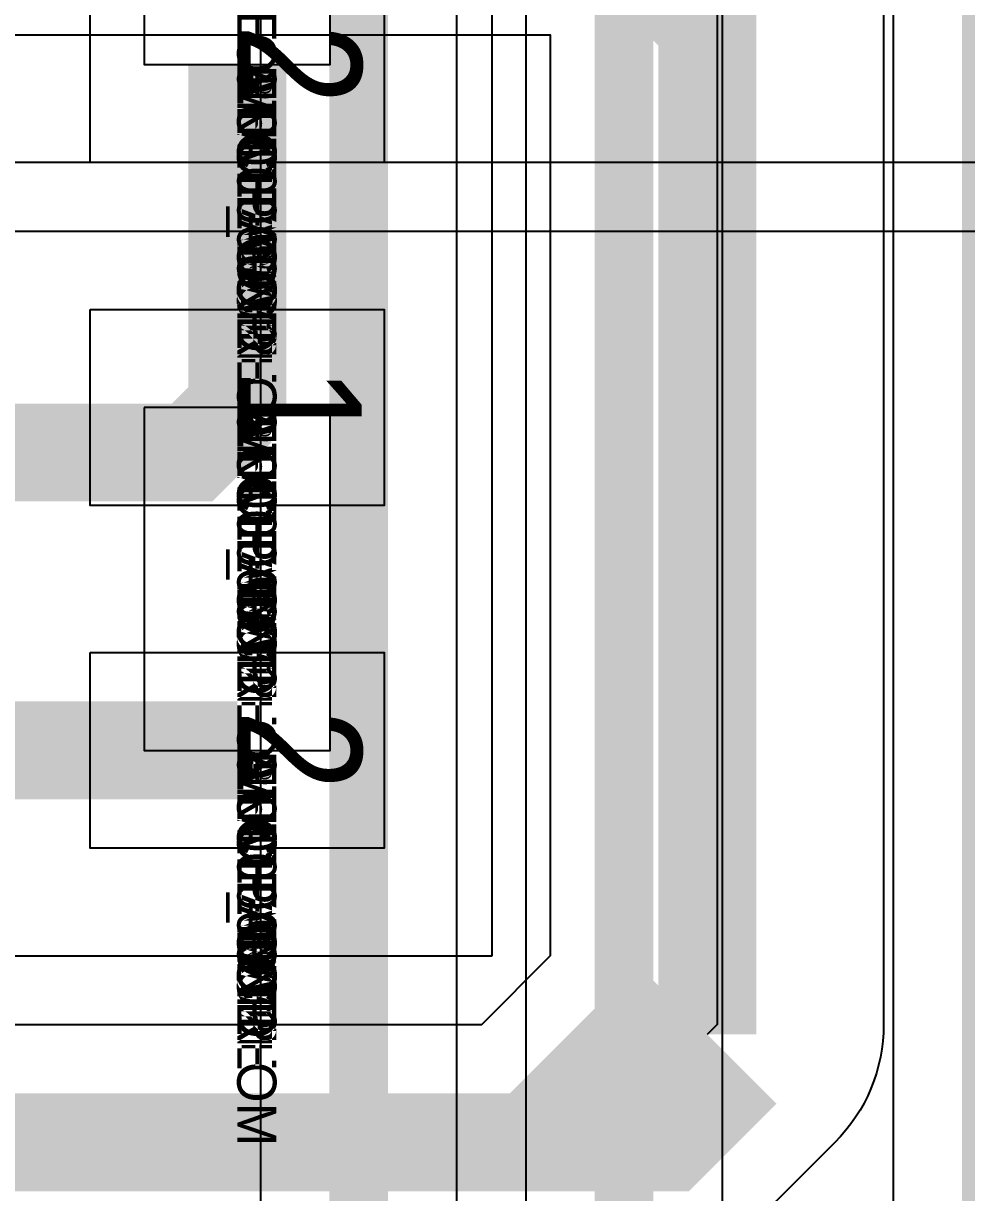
# Model space of a CAD drawing. Extents: x 0 to 323, y 0 to 320.
# Drawn here: x 165.12 to 169.94, y 237.35 to 243.32 of the extents above; entities that cross this region are included whole.
import ezdxf
from ezdxf.enums import TextEntityAlignment as Align

# ---------------------------------------------------------------- set-up
doc = ezdxf.new("R2010")
doc.units = 0
doc.header["$MEASUREMENT"] = 0
doc.layers.get('0').update_dxf_attribs({"linetype": 'CONTINUOUS'})
for name, color, linetype in [('ETCH_BOTTOM', 7, 'CONTINUOUS'), ('ETCH_INT1', 4, 'CONTINUOUS'), ('ETCH_INT2', 5, 'CONTINUOUS'), ('ETCH_TOP', 2, 'CONTINUOUS'), ('PACKAGE_GEOMETRY_ASSEMBLY_TOP', 11, 'CONTINUOUS'), ('PACKAGE_GEOMETRY_PIN_NUMBER', 9, 'CONTINUOUS')]:
    doc.layers.add(name, color=color, linetype=linetype)

# ---------------------------------------------------------------- blocks, each defined once
blk = doc.blocks.new('PAD_INFO')
for tag in ['SHAPE_TYPE', 'PAD_HEIGHT', 'PAD_LAYER', 'PAD_TYPE', 'PAD_WIDTH']:
    blk.add_attdef(tag, (0, 0), '', height=0.2)
at = {"flags": 2}
blk.add_attdef('CDN_TYPE', (0, 0), '', height=0.2, dxfattribs=at)
blk = doc.blocks.new('DRILL_INFO')
at = {"flags": 2}
blk.add_attdef('CDN_TYPE', (0, 0), '', height=0.2, dxfattribs=at)
for tag in ['FSHAPE', 'FCHAR', 'DRILL_HEIGHT', 'DIAMETER', 'PLATED', 'DRILL_WIDTH']:
    blk.add_attdef(tag, (0, 0), '', height=0.2)
blk = doc.blocks.new('RC1000X1500TS')
at = {"layer": 'ETCH_TOP'}
blk.add_lwpolyline([(-0.5, -0.75), (-0.5, 0.75), (0.5, 0.75), (0.5, -0.75)], close=True, dxfattribs=at)
ref = blk.add_blockref('PAD_INFO', (0, 0))
ref.add_attrib('PAD_LAYER', 'ETCH_TOP', (0, 0), dxfattribs={"height": 0.2})
ref.add_attrib('SHAPE_TYPE', 'NULL', (0, 0), dxfattribs={"height": 0.2})
ref.add_attrib('PAD_TYPE', 'ANTIPAD', (0, 0), dxfattribs={"height": 0.2})
ref.add_attrib('PAD_WIDTH', '0.000000', (0, 0), dxfattribs={"height": 0.2})
ref.add_attrib('PAD_HEIGHT', '0.000000', (0, 0), dxfattribs={"height": 0.2})
ref = blk.add_blockref('PAD_INFO', (0, 0))
ref.add_attrib('PAD_LAYER', 'ETCH_GND', (0, 0), dxfattribs={"height": 0.2})
ref.add_attrib('SHAPE_TYPE', 'NULL', (0, 0), dxfattribs={"height": 0.2})
ref.add_attrib('PAD_TYPE', 'ANTIPAD', (0, 0), dxfattribs={"height": 0.2})
ref.add_attrib('PAD_WIDTH', '0.000000', (0, 0), dxfattribs={"height": 0.2})
ref.add_attrib('PAD_HEIGHT', '0.000000', (0, 0), dxfattribs={"height": 0.2})
ref = blk.add_blockref('PAD_INFO', (0, 0))
ref.add_attrib('PAD_LAYER', 'ETCH_INT1', (0, 0), dxfattribs={"height": 0.2})
ref.add_attrib('SHAPE_TYPE', 'NULL', (0, 0), dxfattribs={"height": 0.2})
ref.add_attrib('PAD_TYPE', 'ANTIPAD', (0, 0), dxfattribs={"height": 0.2})
ref.add_attrib('PAD_WIDTH', '0.000000', (0, 0), dxfattribs={"height": 0.2})
ref.add_attrib('PAD_HEIGHT', '0.000000', (0, 0), dxfattribs={"height": 0.2})
ref = blk.add_blockref('PAD_INFO', (0, 0))
ref.add_attrib('PAD_LAYER', 'ETCH_INT2', (0, 0), dxfattribs={"height": 0.2})
ref.add_attrib('SHAPE_TYPE', 'NULL', (0, 0), dxfattribs={"height": 0.2})
ref.add_attrib('PAD_TYPE', 'ANTIPAD', (0, 0), dxfattribs={"height": 0.2})
ref.add_attrib('PAD_WIDTH', '0.000000', (0, 0), dxfattribs={"height": 0.2})
ref.add_attrib('PAD_HEIGHT', '0.000000', (0, 0), dxfattribs={"height": 0.2})
ref = blk.add_blockref('PAD_INFO', (0, 0))
ref.add_attrib('PAD_LAYER', 'ETCH_PWR', (0, 0), dxfattribs={"height": 0.2})
ref.add_attrib('SHAPE_TYPE', 'NULL', (0, 0), dxfattribs={"height": 0.2})
ref.add_attrib('PAD_TYPE', 'ANTIPAD', (0, 0), dxfattribs={"height": 0.2})
ref.add_attrib('PAD_WIDTH', '0.000000', (0, 0), dxfattribs={"height": 0.2})
ref.add_attrib('PAD_HEIGHT', '0.000000', (0, 0), dxfattribs={"height": 0.2})
ref = blk.add_blockref('PAD_INFO', (0, 0))
ref.add_attrib('PAD_LAYER', 'ETCH_BOTTOM', (0, 0), dxfattribs={"height": 0.2})
ref.add_attrib('SHAPE_TYPE', 'NULL', (0, 0), dxfattribs={"height": 0.2})
ref.add_attrib('PAD_TYPE', 'ANTIPAD', (0, 0), dxfattribs={"height": 0.2})
ref.add_attrib('PAD_WIDTH', '0.000000', (0, 0), dxfattribs={"height": 0.2})
ref.add_attrib('PAD_HEIGHT', '0.000000', (0, 0), dxfattribs={"height": 0.2})
ref = blk.add_blockref('PAD_INFO', (0, 0))
ref.add_attrib('PAD_LAYER', 'ETCH_TOP', (0, 0), dxfattribs={"height": 0.2})
ref.add_attrib('SHAPE_TYPE', 'NULL', (0, 0), dxfattribs={"height": 0.2})
ref.add_attrib('PAD_TYPE', 'THERMAL', (0, 0), dxfattribs={"height": 0.2})
ref.add_attrib('PAD_WIDTH', '0.000000', (0, 0), dxfattribs={"height": 0.2})
ref.add_attrib('PAD_HEIGHT', '0.000000', (0, 0), dxfattribs={"height": 0.2})
ref = blk.add_blockref('PAD_INFO', (0, 0))
ref.add_attrib('PAD_LAYER', 'ETCH_GND', (0, 0), dxfattribs={"height": 0.2})
ref.add_attrib('SHAPE_TYPE', 'NULL', (0, 0), dxfattribs={"height": 0.2})
ref.add_attrib('PAD_TYPE', 'THERMAL', (0, 0), dxfattribs={"height": 0.2})
ref.add_attrib('PAD_WIDTH', '0.000000', (0, 0), dxfattribs={"height": 0.2})
ref.add_attrib('PAD_HEIGHT', '0.000000', (0, 0), dxfattribs={"height": 0.2})
ref = blk.add_blockref('PAD_INFO', (0, 0))
ref.add_attrib('PAD_LAYER', 'ETCH_INT1', (0, 0), dxfattribs={"height": 0.2})
ref.add_attrib('SHAPE_TYPE', 'NULL', (0, 0), dxfattribs={"height": 0.2})
ref.add_attrib('PAD_TYPE', 'THERMAL', (0, 0), dxfattribs={"height": 0.2})
ref.add_attrib('PAD_WIDTH', '0.000000', (0, 0), dxfattribs={"height": 0.2})
ref.add_attrib('PAD_HEIGHT', '0.000000', (0, 0), dxfattribs={"height": 0.2})
ref = blk.add_blockref('PAD_INFO', (0, 0))
ref.add_attrib('PAD_LAYER', 'ETCH_INT2', (0, 0), dxfattribs={"height": 0.2})
ref.add_attrib('SHAPE_TYPE', 'NULL', (0, 0), dxfattribs={"height": 0.2})
ref.add_attrib('PAD_TYPE', 'THERMAL', (0, 0), dxfattribs={"height": 0.2})
ref.add_attrib('PAD_WIDTH', '0.000000', (0, 0), dxfattribs={"height": 0.2})
ref.add_attrib('PAD_HEIGHT', '0.000000', (0, 0), dxfattribs={"height": 0.2})
ref = blk.add_blockref('PAD_INFO', (0, 0))
ref.add_attrib('PAD_LAYER', 'ETCH_PWR', (0, 0), dxfattribs={"height": 0.2})
ref.add_attrib('SHAPE_TYPE', 'NULL', (0, 0), dxfattribs={"height": 0.2})
ref.add_attrib('PAD_TYPE', 'THERMAL', (0, 0), dxfattribs={"height": 0.2})
ref.add_attrib('PAD_WIDTH', '0.000000', (0, 0), dxfattribs={"height": 0.2})
ref.add_attrib('PAD_HEIGHT', '0.000000', (0, 0), dxfattribs={"height": 0.2})
ref = blk.add_blockref('PAD_INFO', (0, 0))
ref.add_attrib('PAD_LAYER', 'ETCH_BOTTOM', (0, 0), dxfattribs={"height": 0.2})
ref.add_attrib('SHAPE_TYPE', 'NULL', (0, 0), dxfattribs={"height": 0.2})
ref.add_attrib('PAD_TYPE', 'THERMAL', (0, 0), dxfattribs={"height": 0.2})
ref.add_attrib('PAD_WIDTH', '0.000000', (0, 0), dxfattribs={"height": 0.2})
ref.add_attrib('PAD_HEIGHT', '0.000000', (0, 0), dxfattribs={"height": 0.2})
ref = blk.add_blockref('PAD_INFO', (0, 0))
ref.add_attrib('PAD_LAYER', 'ETCH_GND', (0, 0), dxfattribs={"height": 0.2})
ref.add_attrib('SHAPE_TYPE', 'NULL', (0, 0), dxfattribs={"height": 0.2})
ref.add_attrib('PAD_TYPE', 'REGULAR', (0, 0), dxfattribs={"height": 0.2})
ref.add_attrib('PAD_WIDTH', '0.000000', (0, 0), dxfattribs={"height": 0.2})
ref.add_attrib('PAD_HEIGHT', '0.000000', (0, 0), dxfattribs={"height": 0.2})
ref = blk.add_blockref('PAD_INFO', (0, 0))
ref.add_attrib('PAD_LAYER', 'ETCH_INT1', (0, 0), dxfattribs={"height": 0.2})
ref.add_attrib('SHAPE_TYPE', 'NULL', (0, 0), dxfattribs={"height": 0.2})
ref.add_attrib('PAD_TYPE', 'REGULAR', (0, 0), dxfattribs={"height": 0.2})
ref.add_attrib('PAD_WIDTH', '0.000000', (0, 0), dxfattribs={"height": 0.2})
ref.add_attrib('PAD_HEIGHT', '0.000000', (0, 0), dxfattribs={"height": 0.2})
ref = blk.add_blockref('PAD_INFO', (0, 0))
ref.add_attrib('PAD_LAYER', 'ETCH_INT2', (0, 0), dxfattribs={"height": 0.2})
ref.add_attrib('SHAPE_TYPE', 'NULL', (0, 0), dxfattribs={"height": 0.2})
ref.add_attrib('PAD_TYPE', 'REGULAR', (0, 0), dxfattribs={"height": 0.2})
ref.add_attrib('PAD_WIDTH', '0.000000', (0, 0), dxfattribs={"height": 0.2})
ref.add_attrib('PAD_HEIGHT', '0.000000', (0, 0), dxfattribs={"height": 0.2})
ref = blk.add_blockref('PAD_INFO', (0, 0))
ref.add_attrib('PAD_LAYER', 'ETCH_PWR', (0, 0), dxfattribs={"height": 0.2})
ref.add_attrib('SHAPE_TYPE', 'NULL', (0, 0), dxfattribs={"height": 0.2})
ref.add_attrib('PAD_TYPE', 'REGULAR', (0, 0), dxfattribs={"height": 0.2})
ref.add_attrib('PAD_WIDTH', '0.000000', (0, 0), dxfattribs={"height": 0.2})
ref.add_attrib('PAD_HEIGHT', '0.000000', (0, 0), dxfattribs={"height": 0.2})
ref = blk.add_blockref('PAD_INFO', (0, 0))
ref.add_attrib('PAD_LAYER', 'ETCH_BOTTOM', (0, 0), dxfattribs={"height": 0.2})
ref.add_attrib('SHAPE_TYPE', 'NULL', (0, 0), dxfattribs={"height": 0.2})
ref.add_attrib('PAD_TYPE', 'REGULAR', (0, 0), dxfattribs={"height": 0.2})
ref.add_attrib('PAD_WIDTH', '0.000000', (0, 0), dxfattribs={"height": 0.2})
ref.add_attrib('PAD_HEIGHT', '0.000000', (0, 0), dxfattribs={"height": 0.2})
ref = blk.add_blockref('DRILL_INFO', (0, 0))
ref.add_attrib('DIAMETER', '0.000000', (0, 0), dxfattribs={"height": 0.2})
ref.add_attrib('PLATED', 'PLATED', (0, 0), dxfattribs={"height": 0.2})
ref.add_attrib('FSHAPE', 'NULL', (0, 0), dxfattribs={"height": 0.2})
ref.add_attrib('DRILL_WIDTH', '0.000000', (0, 0), dxfattribs={"height": 0.2})
ref.add_attrib('DRILL_HEIGHT', '0.000000', (0, 0), dxfattribs={"height": 0.2})
ref = blk.add_blockref('PAD_INFO', (0, 0))
ref.add_attrib('PAD_LAYER', 'ETCH_TOP', (0, 0), dxfattribs={"height": 0.2})
ref.add_attrib('SHAPE_TYPE', 'RECTANGLE', (0, 0), dxfattribs={"height": 0.2})
ref.add_attrib('PAD_TYPE', 'REGULAR', (0, 0), dxfattribs={"height": 0.2})
ref.add_attrib('PAD_WIDTH', '1.000000', (0, 0), dxfattribs={"height": 0.2})
ref.add_attrib('PAD_HEIGHT', '1.500000', (0, 0), dxfattribs={"height": 0.2})
for tag in ['CDN_TYPE', 'PIN']:
    blk.add_attdef(tag, (0, 0), '', height=0.2)
at = {"flags": 2}
for tag in ['PSTKNAME', 'BBV']:
    blk.add_attdef(tag, (0, 0), '', height=0.2, dxfattribs=at)
blk = doc.blocks.new('F56')
at = {"layer": 'PACKAGE_GEOMETRY_ASSEMBLY_TOP'}
blk.add_lwpolyline([(0, -0.475), (1.75, -0.475), (1.75, 0.475), (0, 0.475)], close=True, dxfattribs=at)
at = {"layer": 'ETCH_TOP'}
ref = blk.add_blockref('RC1000X1500TS', (0, 0), dxfattribs=at)
ref.add_attrib('CDN_TYPE', 'PIN', (0, 0), dxfattribs={"height": 0.2})
ref.add_attrib('PIN', '1', (0, 0), dxfattribs={"height": 0.2})
ref = blk.add_blockref('RC1000X1500TS', (1.75, 0), dxfattribs=at)
ref.add_attrib('CDN_TYPE', 'PIN', (0, 0), dxfattribs={"height": 0.2})
ref.add_attrib('PIN', '2', (0, 0), dxfattribs={"height": 0.2})
at = {"flags": 2}
for tag in ['SYMBOL_TYPE', 'CDN_TYPE', 'REFDES']:
    blk.add_attdef(tag, (0, 0), '', height=0.2, dxfattribs=at)

msp = doc.modelspace()

# ---------------------------------------------------------------- linework, layer by layer
at = {"layer": 'ETCH_BOTTOM'}
for points, format in [([(161.2625, 236.9041), (162.564, 238.2056), (167.4605, 238.2056, -0.000416), (167.4615, 238.2066), (167.8125, 238.5576), (167.8125, 243.2554), (165.0127, 243.2554), (165.0127, 242.8054), (162.4125, 242.8054), (162.4125, 243.3569), (161.8383, 243.9312, -0.198912), (161.6625, 244.3555), (161.6625, 244.6055, -0.490245), (162.4125, 245.1866), (162.4125, 246.6556), (163.2226, 246.6556, -0.612319), (164.2026, 246.6556), (165.0127, 246.6556), (165.0127, 244.4556), (167.8125, 244.4556), (167.8125, 247.3576), (171.7625, 251.3076)], "xyb"), ([(173.0747, 250.2154), (169.5127, 246.6534), (169.5127, 238.2055, -0.198912), (169.2637, 237.6044), (168.6637, 237.0044, -0.414701)], "xyb"), ([(168.6126, 238.1555, 0.5, 0.5, 0), (168.6126, 243.3055, 0.5, 0.5, 0), (168.0626, 243.8555, 0.5, 0.5, 0), (163.7126, 243.8555, 0.5, 0.5, 0)], "xyseb"), ([(168.6126, 238.1555, 1, 1, 0), (168.0626, 237.6055, 0.5, 0.5, 0), (162.8126, 237.6055, 0.5, 0.5, 0), (161.8626, 236.6555, 0.5, 0.5, 0), (161.8626, 233.4055, 0.5, 0.5, 0)], "xyseb")]:
    msp.add_lwpolyline(points, format=format, dxfattribs=at)
msp.add_lwpolyline([(172.7226, 251.0655), (168.6626, 247.0055), (168.6626, 238.2055), (168.6126, 238.1555)], dxfattribs=at)
at = {"layer": 'ETCH_INT1'}
for points, format in [([(166.3325, 226.3826), (166.3325, 245.17, -1.277006), (166.3325, 246.141), (166.3325, 257.7284), (162.2031, 261.8578, -1.87028), (161.6149, 262.446), (161.309, 262.7519, -1), (162.0162, 263.4591), (167.3327, 258.1426), (167.3327, 246.1619), (167.3627, 246.1319), (167.3627, 245.1791), (167.3327, 245.1491), (167.3327, 225.9684)], "xyb"), ([(161.6626, 263.1055, 0.3, 0.3, 0), (166.8326, 257.9355, 0.3, 0.3, 0), (166.8326, 245.9548, 0.3, 0.3, 0), (166.8626, 245.9248, 0.3, 0.3, 0), (166.8626, 245.3862, 0.3, 0.3, 0), (166.8326, 245.3562, 0.3, 0.3, 0), (166.8326, 226.1755, 0.3, 0.3, 0), (147.6426, 206.9855, 0.3, 0.3, 0), (128.8119, 206.9855, 0.3, 0.3, 0), (128.7819, 206.9555, 0.3, 0.3, 0), (128.2433, 206.9555, 0.3, 0.3, 0), (128.2133, 206.9855, 0.3, 0.3, 0), (127.1926, 206.9855, 0.3, 0.3, 0), (125.6126, 205.4055, 0.3, 0.3, 0), (91.6126, 205.4055, 0.3, 0.3, 0), (91.0926, 204.8855, 0.3, 0.3, 0), (25.2926, 204.8855, 0.3, 0.3, 0), (16.0126, 195.6055, 0.3, 0.3, 0)], "xyseb")]:
    msp.add_lwpolyline(points, format=format, dxfattribs=at)
at = {"layer": 'ETCH_INT2'}
for points in [[(173.1126, 242.6055), (162.1775, 242.6055), (162.1631, 242.6322, 0.597882), (161.2821, 242.6322), (161.2677, 242.6055), (157.8626, 242.6055), (157.8626, 246.4215), (157.8856, 246.4365, 0.541981), (157.8856, 247.2745), (157.8626, 247.2895), (157.8626, 250.6555), (159.7459, 252.5388, -0.616108), (159.9179, 252.482, 1.986081), (160.4861, 253.0502, -0.616108), (160.4293, 253.2222), (162.0126, 254.8055), (177.0626, 254.8055)], [(126.3132, 239.8555), (137.6569, 239.8555, -0.471157), (137.7565, 239.7349, 1.210529), (138.7387, 239.7349, -0.471157), (138.8383, 239.8555), (145.0632, 239.8555), (145.0709, 239.8141, 0.831244), (146.0543, 239.8141), (146.062, 239.8555), (147.2604, 239.8555), (147.2646, 239.8095, 0.91207), (148.2606, 239.8095), (148.2648, 239.8555), (149.8126, 239.8555), (152.2126, 242.2555), (161.2412, 242.2555), (161.2534, 242.2224, 0.696957), (162.1918, 242.2224), (162.204, 242.2555), (180.6626, 242.2555)]]:
    msp.add_lwpolyline(points, format="xyb", dxfattribs=at)
at = {"layer": 'ETCH_TOP'}
for points, format in [([(159.2626, 256.5555, 0.3, 0.3, 0), (159.2626, 257.2055, 0.3, 0.3, 0), (158.478, 257.9901, 0.3, 0.3, 0), (158.478, 258.6555, 0.3, 0.3, 0), (158.778, 258.9555, 0.3, 0.3, 0), (161.6626, 258.9555, 0.3, 0.3, 0), (170.0626, 250.5555, 0.3, 0.3, 0), (170.0626, 193.5812, 0.3, 0.3, 0), (173.6883, 189.9555, 0.3, 0.3, 0), (176.5126, 189.9555, 0.3, 0.3, 0), (176.5626, 190.0055, 0.3, 0.3, 0)], "xyseb"), ([(169.5625, 193.3741), (169.5625, 250.3484), (161.9877, 257.9232), (161.9877, 255.1556), (164.0127, 255.1556), (164.0127, 252.5554), (162.4877, 252.5554), (162.4877, 249.9054), (162.2127, 249.9054), (162.2127, 249.8555, -1), (161.2125, 249.8555), (161.2125, 249.9054), (160.2209, 249.9054, -0.654547), (159.3043, 249.9054), (158.9875, 249.9054), (158.9875, 252.5554), (156.0625, 252.5554), (156.0625, 253.3554), (154.3197, 253.3554), (152.9127, 251.9484), (152.9127, 229.4253)], "xyb"), ([(158.9875, 248.5056), (160.6043, 248.5056, -0.654547), (161.5209, 248.5056), (162.4877, 248.5056), (162.4877, 248.3056), (165.189, 248.3056), (168.6877, 244.8069), (168.6877, 185.7806)], "xyb"), ([(161.7126, 247.0555, 0.3, 0.3, 0), (161.7126, 247.8055, 0.3, 0.3, 0), (164.9819, 247.8055, 0.3, 0.3, 0), (168.1876, 244.5998, 0.3, 0.3, 0), (168.1876, 185.2805, 0.3, 0.3, 0), (171.1376, 185.2805, 0.3, 0.3, 0), (173.5626, 182.8555, 0.3, 0.3, 0), (173.5626, 179.9055, 0.3, 0.3, 0), (174.8126, 178.6555, 0.3, 0.3, 0)], "xyseb"), ([(166.2126, 243.1055, 0.5, 0.5, 0), (166.2126, 241.3555, 0.5, 0.5, 0)], "xyseb"), ([(163.2126, 241.1255, 0.5, 0.5, 0), (165.9826, 241.1255, 0.5, 0.5, 0), (166.2126, 241.3555, 0.5, 0.5, 0)], "xyseb"), ([(166.2126, 239.6055, 0.5, 0.5, 0), (163.4626, 239.6055, 0.5, 0.5, 0), (163.2126, 239.8555, 0.5, 0.5, 0)], "xyseb")]:
    msp.add_lwpolyline(points, format=format, dxfattribs=at)
msp.add_lwpolyline([(167.6875, 184.7804), (167.6875, 244.3927), (167.5127, 244.5675), (167.5127, 238.5554), (164.9125, 238.5554), (164.9125, 239.0054), (164.8627, 239.0054), (164.8627, 238.9054), (163.6127, 238.9054), (163.6127, 233.6569)], dxfattribs=at)

# ---------------------------------------------------------------- block references
at = {"rotation": 270}
for p in [(166.2126, 244.8555), (166.2126, 241.3555)]:
    msp.add_blockref('F56', p, dxfattribs=at)

# ---------------------------------------------------------------- texts
at = {"layer": 'PACKAGE_GEOMETRY_PIN_NUMBER', "width": 0.88}
for s, p in [('2', (166.2126, 243.1055)), ('1', (166.2126, 241.3555)), ('2', (166.2126, 239.6055))]:
    msp.add_text(s, height=0.635, rotation=270, dxfattribs=at).set_placement(p, align=Align.CENTER)

doc.saveas('drawing.dxf')
